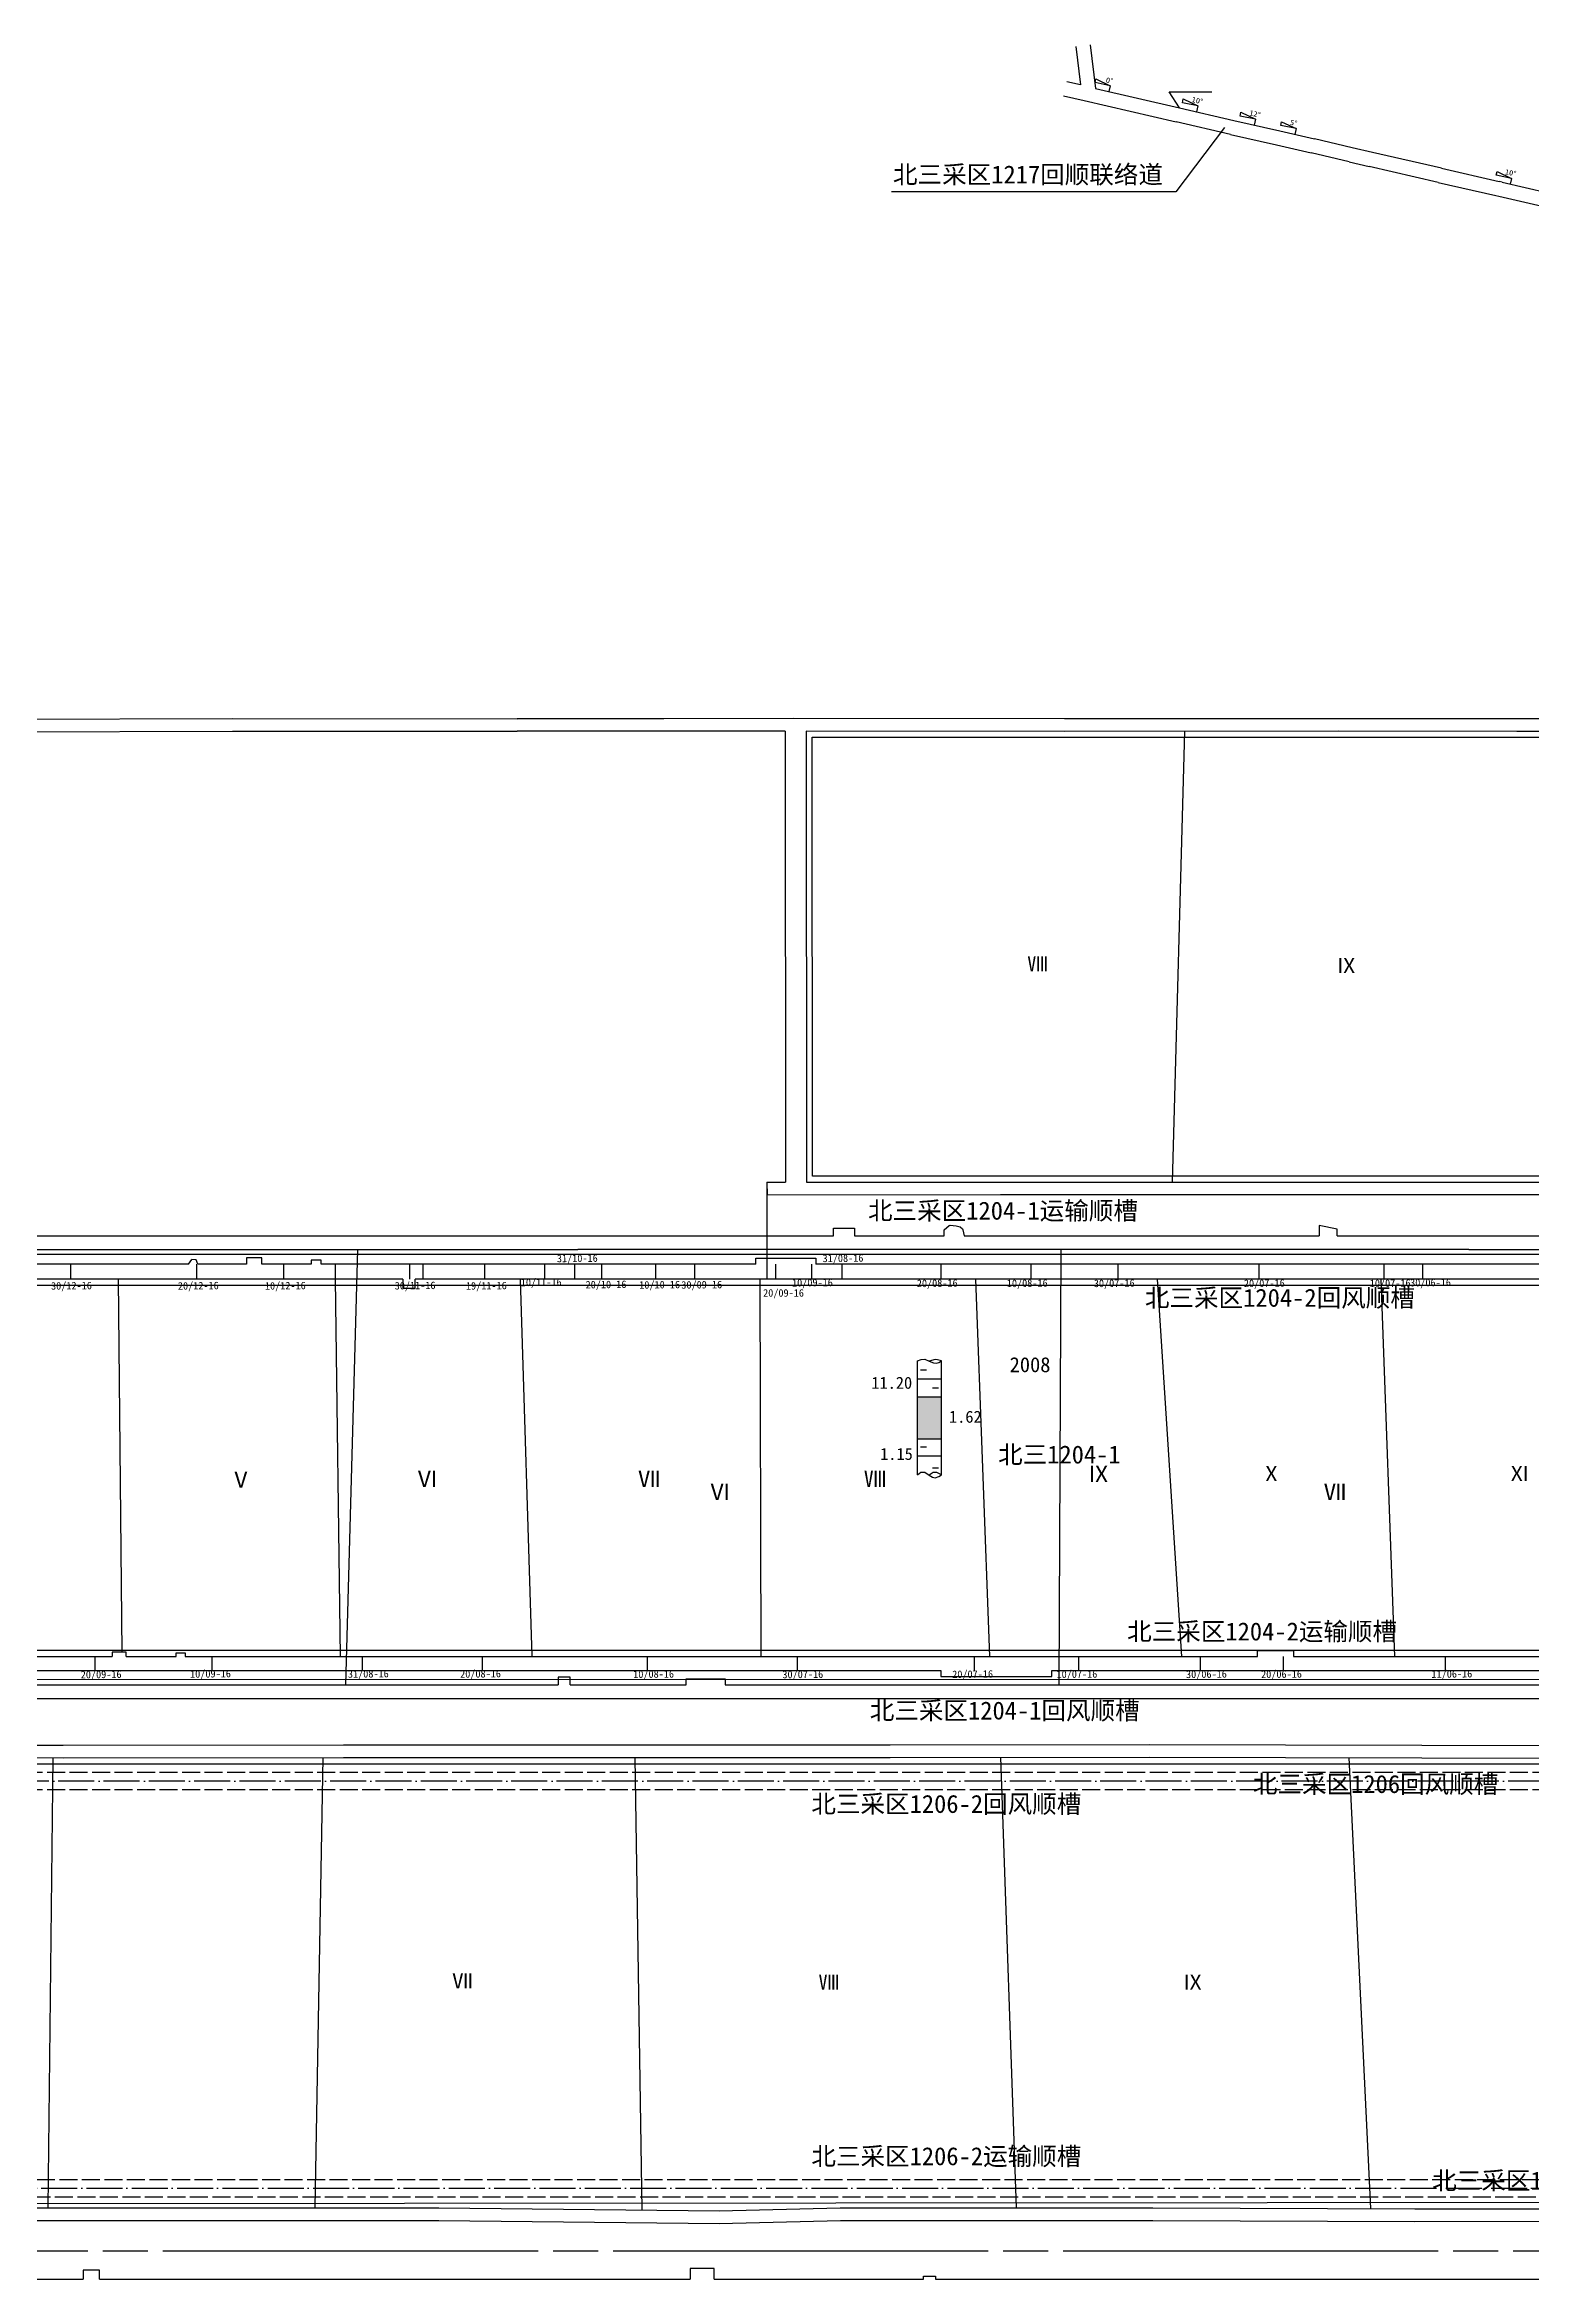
# Model space of a CAD drawing. Header units: millimetres. Extents: x 41513366 to 41522434, y 4590966 to 4600634.
# Drawn here: x 41518487 to 41518983, y 4598077 to 4598822 of the extents above; entities that cross this region are included whole.
import ezdxf

# ---------------------------------------------------------------- set-up
doc = ezdxf.new("R2010")
doc.units = ezdxf.units.MM
for name, pattern in [('ACAD_ISO02W100', [15, 12, -3]), ('ACAD_ISO04W100', [30, 24, -3, 0, -3]), ('SJHD', [10, 8, -2]), ('新采区边界(5K)', [150, 125, -5, 15, -5])]:
    doc.linetypes.add(name, pattern=pattern)
for name, color, linetype, lineweight in [('12-1煤工作面小柱状', 7, 'Continuous', 18), ('12-1煤工作面编号', 7, 'Continuous', 18), ('12-1煤巷道', 5, 'Continuous', 18), ('12-1煤巷道名称', 5, 'Continuous', 18), ('12-2采区边界线', 7, 'Continuous', 18), ('12煤巷道', 7, 'Continuous', 18), ('12煤巷道名称', 7, 'Continuous', 18), ('2016年12煤进尺', 7, 'Continuous', 18), ('2018年工作面位置', 20, 'Continuous', 18), ('2018年采煤月末位置', 20, 'Continuous', 18), ('图纸改动标记', 2, 'Continuous', 18), ('工作面月末位置', 7, 'Continuous', 18), ('设计', 4, 'Continuous', 18), ('采空区工作面颜色', 6, 'Continuous', 18)]:
    doc.layers.add(name, color=color, linetype=linetype, lineweight=lineweight)
doc.styles.add('仿宋_GB2312', font='')
doc.styles.add('正体', font='')
doc.styles.add('正等线体', font='simhei.ttf')
doc.styles.add('注记正等线体', font='simhei.ttf')
doc.styles.get('仿宋_GB2312').set_extended_font_data('宋体')
doc.styles.get('正体').set_extended_font_data('宋体')

msp = doc.modelspace()

# ---------------------------------------------------------------- hatches: boundary and pattern name
at = {"layer": '12-1煤工作面小柱状', "lineweight": -3}
msp.add_hatch(color=5, dxfattribs=at).paths.add_polyline_path([(41518786.1676, 4598371.2618), (41518778.1676, 4598371.2618), (41518778.1676, 4598357.2618), (41518786.1676, 4598357.2618)], flags=0)

# ---------------------------------------------------------------- linework, layer by layer
at = {"layer": '12-1煤工作面小柱状', "color": 5, "lineweight": -3}
for p, q in [((41518779.1673, 4598380.2389), (41518781.1856, 4598380.2389)), ((41518783.1494, 4598374.2693), (41518785.1676, 4598374.2693)), ((41518779.1673, 4598354.5731), (41518781.1856, 4598354.5731)), ((41518783.1494, 4598347.6203), (41518785.1676, 4598347.6203))]:
    msp.add_line(p, q, dxfattribs=at)
for points in [[(41518778.1676, 4598383.2618), (41518779.4241, 4598383.719), (41518780.6591, 4598383.7648), (41518782.0257, 4598383.1878), (41518783.5103, 4598382.622), (41518784.4404, 4598382.4544), (41518785.2332, 4598382.683), (41518786.1676, 4598383.2618), (41518784.8301, 4598383.6051), (41518784.0087, 4598383.6611), (41518782.0257, 4598383.1878)], [(41518778.1676, 4598345.2618), (41518778.1676, 4598383.2618)], [(41518786.1676, 4598345.2618), (41518786.1676, 4598383.2618)], [(41518778.1676, 4598377.2618), (41518786.1676, 4598377.2618)], [(41518778.1676, 4598371.2618), (41518786.1676, 4598371.2618)], [(41518778.1676, 4598357.2618), (41518786.1676, 4598357.2618)], [(41518778.1676, 4598351.5959), (41518786.1676, 4598351.5959)], [(41518778.1676, 4598345.2618), (41518779.2306, 4598346.1576), (41518780.6389, 4598346.1576), (41518782.0257, 4598345.1878), (41518783.1555, 4598344.5221), (41518784.102, 4598344.2952), (41518785.2332, 4598344.683), (41518786.1676, 4598345.2618), (41518784.5638, 4598346.0382), (41518783.4325, 4598345.9905), (41518782.0257, 4598345.1878)]]:
    msp.add_lwpolyline(points, dxfattribs=at)
at = {"layer": '12-1煤巷道', "lineweight": -3}
for p, q in [((41518431.395, 4598077.195), (41518500.046, 4598077.195)), ((41518505.546, 4598080.195), (41518500.046, 4598080.195)), ((41518500.046, 4598080.195), (41518500.046, 4598077.195)), ((41518505.546, 4598077.195), (41518505.546, 4598080.195)), ((41518505.546, 4598077.195), (41518702.362, 4598077.195)), ((41518710.362, 4598080.795), (41518702.362, 4598080.795)), ((41518702.362, 4598080.795), (41518702.362, 4598077.195)), ((41518710.362, 4598077.195), (41518710.362, 4598080.795)), ((41518710.362, 4598077.195), (41518780.212, 4598077.195)), ((41518780.212, 4598078.195), (41518784.212, 4598078.195)), ((41518780.212, 4598077.195), (41518780.212, 4598078.195)), ((41518784.212, 4598078.195), (41518784.212, 4598077.195)), ((41518784.212, 4598077.195), (41519094.182, 4598077.195))]:
    msp.add_line(p, q, dxfattribs=at)
for points in [[(41518750.208, 4598424.916), (41518750.208, 4598427.416), (41518757.208, 4598427.416), (41518757.208, 4598424.916)], [(41518787.067, 4598426.916), (41518788.767, 4598428.36), (41518789.067, 4598428.465), (41518791.0961, 4598428.2517), (41518792.3305, 4598427.8663), (41518793.1277, 4598427.2497), (41518793.267, 4598426.916)], [(41518787.067, 4598424.916), (41518787.067, 4598426.916)], [(41518793.267, 4598426.916), (41518793.767, 4598424.916)], [(41518918.016, 4598424.897), (41518918.016, 4598427.097), (41518912.081, 4598428.397), (41518912.081, 4598424.897)], [(41518215.849, 4598424.918), (41518540.832, 4598424.918)], [(41518357.5, 4598420.318), (41518540.832, 4598420.318)], [(41518540.832, 4598424.919), (41518664.925, 4598424.919)], [(41518540.832, 4598420.319), (41518664.925, 4598420.319)], [(41518664.925, 4598424.918), (41518750.208, 4598424.918)], [(41518711.83, 4598420.321), (41518664.925, 4598420.3216)], [(41518772.036, 4598420.3203), (41518711.83, 4598420.321)], [(41518757.208, 4598424.918), (41518787.067, 4598424.918)], [(41518827.246, 4598420.3196), (41518772.036, 4598420.3203)], [(41518793.7665, 4598424.918), (41518912.081, 4598424.918)], [(41518878.47, 4598420.319), (41518827.246, 4598420.3196)], [(41518961.887, 4598420.318), (41518878.47, 4598420.319)], [(41518918.016, 4598424.918), (41519008.887, 4598424.918)], [(41518961.887, 4598420.318), (41519581.707, 4598420.318)], [(41518662.44, 4598275.316), (41518662.44, 4598277.816), (41518658.44, 4598277.816), (41518658.44, 4598275.316)], [(41518701.04, 4598275.316), (41518701.04, 4598277.316), (41518714.04, 4598277.316), (41518714.04, 4598275.316)], [(41518430.152, 4598270.7209), (41518551.671, 4598270.7201)], [(41518430.435, 4598275.318), (41518658.44, 4598275.318)], [(41518551.671, 4598270.7201), (41518849.919, 4598270.718)], [(41518662.44, 4598275.318), (41518701.04, 4598275.318)], [(41518714.04, 4598275.318), (41519568.973, 4598275.318)], [(41518849.919, 4598270.718), (41519026.984, 4598270.718)], [(41518849.921, 4598275.319), (41518956.656, 4598275.319)], [(41518849.921, 4598270.719), (41518956.656, 4598270.719)]]:
    msp.add_lwpolyline(points, dxfattribs=at)
at = {"layer": '12-2采区边界线', "linetype": '新采区边界(5K)', "lineweight": -3}
msp.add_line((41517776.6939, 4598086.673), (41520374.1355, 4598086.673), dxfattribs=at)
at = {"layer": '12煤巷道', "color": 30, "lineweight": -3}
for p, q in [((41518830.9257, 4598821.2436), (41518832.495, 4598808.4112)), ((41518835.6899, 4598821.8286), (41518837.4722, 4598807.262)), ((41518832.495, 4598808.4112), (41518827.9173, 4598809.468)), ((41518837.4722, 4598807.262), (41518865.4574, 4598800.7999)), ((41518826.8374, 4598804.7906), (41518833.6581, 4598803.2161)), ((41518833.6581, 4598803.2161), (41518864.378, 4598796.1244)), ((41518865.4574, 4598800.7999), (41518883.5662, 4598796.6214)), ((41518882.4867, 4598791.9456), (41518864.3779, 4598796.1241)), ((41518882.4867, 4598791.9456), (41518897.7855, 4598788.4135)), ((41518883.5659, 4598796.6201), (41518898.8684, 4598793.0872)), ((41518898.8647, 4598793.088), (41518910.4245, 4598790.4193)), ((41518923.0621, 4598787.5015), (41518910.4245, 4598790.4192)), ((41518897.785, 4598788.4111), (41518909.345, 4598785.7422)), ((41518921.9823, 4598782.8245), (41518909.3447, 4598785.7422)), ((41518921.9823, 4598782.8245), (41518928.6982, 4598781.274)), ((41518929.7791, 4598785.9507), (41518923.0621, 4598787.5015)), ((41518952.8084, 4598780.6339), (41518929.7791, 4598785.9506)), ((41518951.7283, 4598775.9558), (41518928.6996, 4598781.2737)), ((41518951.7283, 4598775.9558), (41518970.9195, 4598771.5252)), ((41518952.8084, 4598780.6339), (41518971.9995, 4598776.2032)), ((41518972.9739, 4598775.9781), (41518971.9995, 4598776.2032)), ((41518972.9739, 4598775.9781), (41518996.0463, 4598770.6517)), ((41518970.9198, 4598771.5262), (41518971.8934, 4598771.3014)), ((41518971.8941, 4598771.3013), (41518994.9665, 4598765.9745))]:
    msp.add_line(p, q, dxfattribs=at)
at = {"layer": '12煤巷道', "color": 7, "lineweight": -3}
for p, q in [((41518734.0591, 4598593.1057), (41518734.1156, 4598442.814)), ((41518741.0591, 4598593.1058), (41518741.1156, 4598442.8167)), ((41518728.0025, 4598442.8117), (41518728.0041, 4598438.6117)), ((41518844.887, 4598415.618), (41519065.083, 4598415.618)), ((41518475.439, 4598284.718), (41518509.739, 4598284.718)), ((41518514.439, 4598284.718), (41518531.039, 4598284.718)), ((41518534.039, 4598284.718), (41518891.425, 4598284.718)), ((41518903.425, 4598284.718), (41519057.315, 4598284.718)), ((41518316.872, 4598280.118), (41518785.925, 4598280.118)), ((41518822.925, 4598280.118), (41519057.315, 4598280.118))]:
    msp.add_line(p, q, dxfattribs=at)
at = {"layer": '12煤巷道', "color": 30, "lineweight": -3}
for points in [[(41518842.4201, 4598808.1711), (41518837.3283, 4598809.1937), (41518837.5749, 4598810.4724), (41518842.4201, 4598808.1711)], [(41518871.5915, 4598801.436), (41518866.4996, 4598802.4586), (41518866.7463, 4598803.7373), (41518871.5915, 4598801.436)], [(41518890.7972, 4598797.0022), (41518885.7053, 4598798.0248), (41518885.952, 4598799.3035), (41518890.7972, 4598797.0022)], [(41518904.3577, 4598793.8715), (41518899.2658, 4598794.8941), (41518899.5125, 4598796.1728), (41518904.3577, 4598793.8715)], [(41518976.1577, 4598777.2947), (41518971.0658, 4598778.3173), (41518971.3125, 4598779.596), (41518976.1577, 4598777.2947)]]:
    msp.add_lwpolyline(points, dxfattribs=at)
at = {"layer": '12煤巷道', "color": 7, "lineweight": -3}
for points in [[(41518410.8321, 4598597.0831), (41518474.6519, 4598597.081), (41518549.9105, 4598597.314), (41518644.7503, 4598597.223)], [(41518416.032, 4598592.8829), (41518474.6583, 4598592.881), (41518549.915, 4598593.114), (41518644.7463, 4598593.023)], [(41518734.0591, 4598593.1057), (41518693.5738, 4598593.029), (41518644.7493, 4598593.023)], [(41518728.0025, 4598442.8117), (41518734.1156, 4598442.814)], [(41518728.0041, 4598438.6117), (41518805.7795, 4598438.641), (41518896.4459, 4598438.639), (41518992.4619, 4598438.637), (41519070.0438, 4598438.632)], [(41518535.2033, 4598415.518), (41518097.4393, 4598415.518)], [(41518606.609, 4598410.518), (41518478.873, 4598410.518)], [(41518535.2033, 4598415.518), (41518536.3028, 4598416.9825)], [(41518537.7037, 4598416.9373), (41518536.3028, 4598416.9825)], [(41518538.3033, 4598415.518), (41518537.7037, 4598416.9373)], [(41518554.576, 4598415.518), (41518538.3033, 4598415.518)], [(41518559.676, 4598415.518), (41518559.676, 4598417.618), (41518554.576, 4598417.618), (41518554.576, 4598415.518)], [(41518576.076, 4598415.518), (41518559.676, 4598415.518)], [(41518579.376, 4598415.518), (41518579.376, 4598416.818), (41518576.076, 4598416.818), (41518576.076, 4598415.518)], [(41518724.29, 4598415.518), (41518579.376, 4598415.518)], [(41518606.609, 4598410.518), (41518606.609, 4598407.518), (41518610.709, 4598407.518), (41518610.709, 4598410.518)], [(41518844.887, 4598410.518), (41518610.709, 4598410.518)], [(41518724.29, 4598415.518), (41518724.29, 4598417.518), (41518744.29, 4598417.518), (41518744.29, 4598415.518)], [(41518844.887, 4598415.518), (41518744.29, 4598415.518)], [(41518844.887, 4598415.618), (41518844.887, 4598415.518)], [(41518844.887, 4598410.418), (41518844.887, 4598410.518)], [(41519065.083, 4598410.418), (41518844.887, 4598410.418)], [(41518514.439, 4598284.718), (41518514.439, 4598286.218), (41518509.739, 4598286.218), (41518509.739, 4598284.718)], [(41518531.039, 4598284.718), (41518531.039, 4598285.918), (41518534.039, 4598285.918), (41518534.039, 4598284.718)], [(41518891.425, 4598284.718), (41518891.425, 4598286.718), (41518903.425, 4598286.718), (41518903.425, 4598284.718)], [(41518785.925, 4598280.118), (41518785.925, 4598278.018), (41518822.925, 4598278.018), (41518822.925, 4598280.118)], [(41518412.1895, 4598255.223), (41518493.4851, 4598255.217), (41518586.8182, 4598255.303), (41518679.866, 4598255.308), (41518769.0371, 4598255.3), (41518855.3298, 4598255.42), (41518946.2054, 4598255.178), (41519040.37, 4598255.074), (41519083.2361, 4598255.071), (41519177.8174, 4598255.133), (41519217.6501, 4598255.129), (41519313.3916, 4598255.167), (41519405.6601, 4598255.257), (41519487.4956, 4598255.291), (41519572.2386, 4598255.33), (41519614.52, 4598255.2984)], [(41517860.8721, 4598251.032), (41517905.0361, 4598251.007), (41517952.1314, 4598250.998), (41517994.2976, 4598251.018), (41518025.4558, 4598251.035), (41518109.3873, 4598251.043), (41518183.5707, 4598251.059), (41518231.4514, 4598251.021), (41518320.6453, 4598250.974), (41518412.1918, 4598251.023), (41518493.4848, 4598251.017), (41518586.822, 4598251.103), (41518679.8662, 4598251.108), (41518769.0392, 4598251.1), (41518855.3289, 4598251.22)], [(41518855.3222, 4598251.22), (41518946.1942, 4598250.978)], [(41518946.1994, 4598250.978), (41519040.3654, 4598250.874), (41519083.2358, 4598250.871)], [(41518311.4773, 4598098.625), (41518386.886, 4598100.0749), (41518481.3127, 4598100.991), (41518527.1942, 4598100.982), (41518618.6326, 4598100.974), (41518712.0665, 4598100.0321)], [(41518712.0665, 4598100.0321), (41518752.418, 4598101.018), (41518810.115, 4598101.016), (41518856.5929, 4598101.023), (41518943.9562, 4598100.71), (41519032.4988, 4598100.73), (41519126.2556, 4598100.88), (41519172.2321, 4598100.877), (41519268.3371, 4598100.863), (41519312.3838, 4598100.874), (41519360.3159, 4598101.055), (41519455.3001, 4598100.936), (41519503.7473, 4598100.919), (41519570.1872, 4598100.9452)], [(41518810.115, 4598101.016), (41518856.5867, 4598101.023)], [(41518268.3641, 4598094.511), (41518311.5134, 4598094.4249), (41518386.9467, 4598095.8753), (41518481.3327, 4598096.791), (41518527.1934, 4598096.782), (41518618.6112, 4598096.774), (41518712.0967, 4598095.8316), (41518752.4693, 4598096.818), (41518810.1149, 4598096.816), (41518856.5873, 4598096.823)], [(41518856.5812, 4598096.823), (41518943.9475, 4598096.51), (41519032.4998, 4598096.53)]]:
    msp.add_lwpolyline(points, dxfattribs=at)
for points in [[(41519596.9827, 4598597.12), (41519524.4087, 4598597.155, 0.00007617), (41519524.4083, 4598597.155), (41519490.6223, 4598597.161, 0.00012407), (41519490.6216, 4598597.161), (41519418.4542, 4598597.138), (41519378.58, 4598597.16), (41519292.8838, 4598597.108), (41519197.3514, 4598597.133, 0.00003027), (41519197.3512, 4598597.133), (41519126.2352, 4598597.143, 0.00001819), (41519126.2351, 4598597.143), (41519037.7951, 4598597.149, 0.00001696), (41519037.795, 4598597.149), (41518977.922, 4598597.149), (41518918.5417, 4598597.234), (41518827.1786, 4598597.2), (41518736.8575, 4598597.311), (41518693.5696, 4598597.229), (41518644.7488, 4598597.223)], [(41519596.9807, 4598592.92), (41519524.4071, 4598592.955), (41519490.6222, 4598592.961), (41519418.4549, 4598592.938, -0.00021761), (41519418.4525, 4598592.938), (41519378.5801, 4598592.96), (41519292.8857, 4598592.908, -0.00021712), (41519292.8833, 4598592.908), (41519197.3504, 4598592.933), (41519126.2347, 4598592.943), (41519037.7949, 4598592.949), (41518977.919, 4598592.949), (41518918.5395, 4598593.034), (41518827.1768, 4598593), (41518741.0591, 4598593.1058)], [(41518741.1156, 4598442.8167), (41518805.7785, 4598442.841, -0.00009962), (41518805.779, 4598442.841), (41518896.446, 4598442.839), (41518992.462, 4598442.837, -0.0000109), (41518992.4621, 4598442.837), (41519070.0441, 4598442.832)]]:
    msp.add_lwpolyline(points, format="xyb", dxfattribs=at)
at = {"layer": '2016年12煤进尺', "color": 30, "lineweight": -3, "ltscale": 2}
for p, q in [((41518842.4201, 4598808.1711), (41518841.9704, 4598806.2233)), ((41518865.4574, 4598800.7999), (41518862.0567, 4598806.1076)), ((41518862.0567, 4598806.1076), (41518876.2518, 4598806.1076)), ((41518871.5915, 4598801.436), (41518871.1418, 4598799.4882)), ((41518890.7972, 4598797.0022), (41518890.3475, 4598795.0544)), ((41518904.3577, 4598793.8715), (41518903.908, 4598791.9237)), ((41518976.1577, 4598777.2947), (41518975.708, 4598775.3469))]:
    msp.add_line(p, q, dxfattribs=at)
at = {"layer": '2016年12煤进尺', "color": 6, "lineweight": -3, "ltscale": 2}
msp.add_line((41518728.0025, 4598442.8117), (41518728.0025, 4598410.518), dxfattribs=at)
at = {"layer": '2016年12煤进尺', "color": 0, "lineweight": -3, "ltscale": 2}
msp.add_line((41518584.206, 4598410.518), (41518584.206, 4598415.518), dxfattribs=at)
at = {"layer": '2016年12煤进尺', "lineweight": -3, "ltscale": 2}
msp.add_line((41518613.3797, 4598410.518), (41518613.3797, 4598415.618), dxfattribs=at)
at = {"layer": '2016年12煤进尺', "color": 2, "lineweight": -3, "ltscale": 2}
msp.add_line((41518961.699, 4598284.718), (41518961.699, 4598284.718), dxfattribs=at)
at = {"layer": '2016年12煤进尺', "color": 30, "lineweight": -3, "ltscale": 2}
msp.add_lwpolyline([(41518880.4826, 4598794.2053), (41518864.2103, 4598772.7793), (41518769.4453, 4598772.7793)], dxfattribs=at)
at = {"layer": '2016年12煤进尺', "lineweight": -3, "ltscale": 0.3}
for points in [[(41518495.88, 4598415.518), (41518495.88, 4598410.518)], [(41518537.88, 4598415.518), (41518537.88, 4598410.518)], [(41518566.88, 4598415.518), (41518566.88, 4598410.518)], [(41518608.88, 4598415.518), (41518608.88, 4598410.518)], [(41518633.88, 4598415.518), (41518633.88, 4598410.518)], [(41518663.88, 4598415.518), (41518663.88, 4598410.518)], [(41518672.889, 4598415.518), (41518672.889, 4598410.518)], [(41518690.889, 4598415.518), (41518690.889, 4598410.518)], [(41518703.8891, 4598415.518), (41518703.8891, 4598410.518)], [(41518730.889, 4598415.518), (41518730.889, 4598410.518)], [(41518742.8891, 4598415.518), (41518742.8891, 4598410.518)], [(41518752.8891, 4598415.518), (41518752.8891, 4598410.518)], [(41518785.8891, 4598415.518), (41518785.8891, 4598410.518)], [(41518815.8891, 4598415.518), (41518815.8891, 4598410.518)], [(41518844.887, 4598415.618), (41518844.887, 4598410.418)], [(41518891.887, 4598415.614), (41518891.887, 4598410.418)], [(41518933.5711, 4598415.618), (41518933.5711, 4598410.418)], [(41518946.479, 4598415.618), (41518946.479, 4598410.418)], [(41518504.031, 4598284.718), (41518504.031, 4598280.118)], [(41518543.035, 4598284.718), (41518543.035, 4598280.118)], [(41518593.035, 4598284.718), (41518593.035, 4598280.118)], [(41518633.035, 4598284.718), (41518633.035, 4598280.118)], [(41518688.035, 4598284.718), (41518688.035, 4598280.118)], [(41518738.039, 4598284.718), (41518738.039, 4598280.118)], [(41518797.039, 4598284.718), (41518797.039, 4598280.118)], [(41518831.799, 4598284.718), (41518831.799, 4598280.118)], [(41518872.394, 4598284.7183), (41518872.394, 4598280.1183)], [(41518899.975, 4598284.718), (41518899.975, 4598280.118)], [(41518953.975, 4598284.718), (41518953.975, 4598280.118)]]:
    msp.add_lwpolyline(points, dxfattribs=at)
at = {"layer": '2018年工作面位置', "color": 20, "lineweight": -3}
msp.add_lwpolyline([(41519060.8007, 4598286.718), (41518146.1002, 4598286.718), (41518141.6723, 4598408.518), (41519056.9686, 4598408.518)], dxfattribs=at)
at = {"layer": '2018年采煤月末位置', "color": 20, "lineweight": -3, "ltscale": 0.5}
for p, q in [((41518585.823, 4598284.718), (41518584.206, 4598410.518)), ((41518725.6626, 4598410.518), (41518725.9376, 4598284.718))]:
    msp.add_line(p, q, dxfattribs=at)
for points in [[(41518511.7392, 4598410.518), (41518512.9872, 4598286.218)], [(41518645.7017, 4598410.518), (41518649.6759, 4598284.718)], [(41518645.7017, 4598410.518), (41518649.6759, 4598284.718)], [(41518797.449, 4598410.518), (41518802.1065, 4598284.718)], [(41518866.2329, 4598284.718), (41518858.0931, 4598410.418)], [(41518932.5648, 4598410.418), (41518937.1763, 4598284.718)]]:
    msp.add_lwpolyline(points, dxfattribs=at)
at = {"layer": '图纸改动标记', "color": 3, "linetype": 'ACAD_ISO02W100', "lineweight": -3, "ltscale": 0.5}
for p, q in [((41519304.089, 4598246.128), (41517823.304, 4598246.128)), ((41519304.089, 4598240.328), (41517824.704, 4598240.328)), ((41517824.704, 4598110.44), (41519308.975, 4598110.44)), ((41517815.6951, 4598104.64), (41519308.975, 4598104.64))]:
    msp.add_line(p, q, dxfattribs=at)
at = {"layer": '图纸改动标记', "color": 0, "lineweight": -3, "ltscale": 2}
msp.add_lwpolyline([(41518653.88, 4598415.518), (41518653.88, 4598410.518)], dxfattribs=at)
at = {"layer": '工作面月末位置', "color": 20, "lineweight": -3, "ltscale": 0.5}
for p, q in [((41518591.4999, 4598420.319), (41518587.5695, 4598275.318)), ((41518825.9529, 4598420.3196), (41518825.2437, 4598275.318))]:
    msp.add_line(p, q, dxfattribs=at)
at = {"layer": '工作面月末位置', "color": 205, "lineweight": -3}
msp.add_lwpolyline([(41518867.1684, 4598593.0149), (41518863.005, 4598442.8397)], dxfattribs=at)
at = {"layer": '工作面月末位置', "color": 150, "lineweight": -3}
for points in [[(41518489.9741, 4598251.0173), (41518488.3052, 4598100.9896)], [(41518579.9844, 4598251.0967), (41518577.3219, 4598100.9776)], [(41518683.9422, 4598251.1076), (41518686.2533, 4598100.2923)], [(41518811.1843, 4598101.0162), (41518805.9056, 4598251.1513)], [(41518921.8793, 4598251.0428), (41518929.1501, 4598100.763)]]:
    msp.add_lwpolyline(points, dxfattribs=at)
at = {"layer": '设计', "color": 1, "linetype": 'ACAD_ISO04W100', "lineweight": -3, "ltscale": 0.5}
for p, q in [((41519304.089, 4598243.228), (41517821.704, 4598243.228)), ((41517821.704, 4598107.54), (41519308.975, 4598107.54))]:
    msp.add_line(p, q, dxfattribs=at)
at = {"layer": '采空区工作面颜色', "color": 205, "lineweight": -3}
for p, q in [((41518743.0598, 4598591.1053), (41519337.8006, 4598590.937)), ((41518743.1149, 4598444.8169), (41518743.0598, 4598591.1053)), ((41519338.4216, 4598444.8798), (41518743.1149, 4598444.8169))]:
    msp.add_line(p, q, dxfattribs=at)
at = {"layer": '采空区工作面颜色', "color": 20, "lineweight": -3}
msp.add_lwpolyline([(41519061.2816, 4598277.0338), (41517813.4226, 4598276.8723), (41517813.2894, 4598418.846), (41519063.1599, 4598418.8026)], dxfattribs=at)
at = {"layer": '采空区工作面颜色', "color": 150, "lineweight": -3}
msp.add_lwpolyline([(41517887.0417, 4598249.0182), (41519177.8763, 4598248.9329), (41519182.1615, 4598102.8737), (41517888.2521, 4598101.889)], close=True, dxfattribs=at)

# ---------------------------------------------------------------- texts
at = {"layer": '12-1煤工作面小柱状', "color": 5, "lineweight": -3, "char_height": 4, "attachment_point": 6, "style": '注记正等线体'}
for s, insert, width in [('11.20', (41518776.3864, 4598375.9038), 13.595506), ('1.62', (41518799.5473, 4598364.5922), 10.651685), ('1.15', (41518776.5929, 4598352.1977), 10.674157)]:
    msp.add_mtext(s, dxfattribs=dict(at, insert=insert, width=width))
at = {"layer": '12-1煤工作面编号', "linetype": 'SJHD', "lineweight": -3, "insert": (41518825.444, 4598348.463), "char_height": 6, "width": 234.47629, "attachment_point": 8, "style": '正等线体'}
msp.add_mtext('{\\fSimSun|b0|i0|c134|p49;\\C5;北三1204-1}', dxfattribs=at)
at = {"layer": '12-1煤巷道名称', "lineweight": -3, "char_height": 6, "attachment_point": 1, "style": '正等线体'}
for s, insert, width in [('\\pxt174;北三采区1204-1运输顺槽', (41518761.6612, 4598436.2969), 215.295238), ('北三采区1204-1回风顺槽', (41518762.2522, 4598269.733), 264.6941)]:
    msp.add_mtext(s, dxfattribs=dict(at, insert=insert, width=width))
at = {"layer": '12煤巷道', "color": 30, "lineweight": -3, "char_height": 1.76192, "width": 12.855592, "attachment_point": 1, "rotation": 348.1489915, "style": '仿宋_GB2312'}
for s, insert in [('0%%D', (41518841.1752, 4598810.9945)), ('10%%D', (41518869.7869, 4598804.4641)), ('12%%D', (41518888.9926, 4598800.0303)), ('5%%D', (41518902.5531, 4598796.8995)), ('10%%D', (41518974.1786, 4598780.41))]:
    msp.add_mtext(s, dxfattribs=dict(at, insert=insert))
at = {"layer": '12煤巷道', "color": 7, "lineweight": -3, "char_height": 6, "width": 215.295238, "attachment_point": 1, "style": '仿宋_GB2312'}
for s, insert in [('北三采区1204-2回风顺槽', (41518853.953, 4598407.2725)), ('\\pxt174;北三采区1204-2运输顺槽', (41518848.0279, 4598296.0899))]:
    msp.add_mtext(s, dxfattribs=dict(at, insert=insert))
at = {"layer": '12煤巷道名称', "color": 30, "lineweight": -3, "insert": (41518769.9933, 4598781.5767), "char_height": 6, "width": 215.295238, "attachment_point": 1, "style": '仿宋_GB2312'}
msp.add_mtext('北三采区1217回顺联络道', dxfattribs=at)
at = {"layer": '12煤巷道名称', "color": 3, "lineweight": -3, "char_height": 6, "width": 215.295238, "attachment_point": 1, "style": '仿宋_GB2312'}
for s, insert in [('北三采区1206-2回风顺槽', (41518742.7858, 4598238.6162)), ('北三采区1206-2运输顺槽', (41518742.7858, 4598121.2195))]:
    msp.add_mtext(s, dxfattribs=dict(at, insert=insert))
at = {"layer": '12煤巷道名称', "color": 7, "lineweight": -3, "char_height": 6, "attachment_point": 1, "style": '仿宋_GB2312'}
for s, insert, width in [('北三采区1206回风顺槽', (41518889.9415, 4598245.2387), 264.6941), ('\\pxt174;北三采区1206运输顺槽', (41518949.7003, 4598113.0993), 215.295238)]:
    msp.add_mtext(s, dxfattribs=dict(at, insert=insert, width=width))
at = {"layer": '2016年12煤进尺', "lineweight": -3, "ltscale": 0.3, "char_height": 2.5, "width": 21.211111, "attachment_point": 5, "rotation": 0.640842}
for s, insert, style in [('31/10-16', (41518664.787, 4598417.1243), '正等线体'), ('31/08-16', (41518753.3316, 4598417.1613), '正等线体'), ('10/11-16', (41518652.7556, 4598409.142), '仿宋_GB2312'), ('10/09-16', (41518743.1469, 4598409.0193), '正等线体'), ('20/08-16', (41518784.7397, 4598408.8312), '正等线体'), ('10/08-16', (41518814.7397, 4598408.8312), '正等线体'), ('30/07-16', (41518843.7377, 4598408.8312), '正等线体'), ('20/07-16', (41518893.7476, 4598408.8312), '正等线体'), ('10/07-16', (41518935.6957, 4598408.8312), '正等线体'), ('30/06-16', (41518949.148, 4598409.0581), '正等线体'), ('30/12-16', (41518496.1973, 4598407.9911), '仿宋_GB2312'), ('20/12-16', (41518538.4743, 4598407.9911), '仿宋_GB2312'), ('10/12-16', (41518567.4743, 4598407.9911), '仿宋_GB2312'), ('30/11-16', (41518610.7268, 4598408.043), '仿宋_GB2312'), ('19/11-16', (41518634.4743, 4598407.9911), '正等线体'), ('20/10-16', (41518674.3509, 4598408.3961), '正等线体'), ('10/10-16', (41518692.2226, 4598408.3177), '正等线体'), ('30/09-16', (41518706.2514, 4598408.3226), '正等线体'), ('20/09-16', (41518506.0936, 4598278.4507), '正等线体'), ('10/09-16', (41518542.533, 4598278.6731), '正等线体'), ('31/08-16', (41518595.1353, 4598278.6731), '正等线体'), ('20/08-16', (41518632.533, 4598278.6731), '正等线体'), ('10/08-16', (41518690.2131, 4598278.5808), '正等线体'), ('30/07-16', (41518739.9398, 4598278.4884), '正等线体'), ('20/07-16', (41518796.537, 4598278.5603), '正等线体'), ('10/07-16', (41518831.297, 4598278.5603), '正等线体'), ('30/06-16', (41518874.4534, 4598278.5605), '正等线体'), ('20/06-16', (41518899.473, 4598278.5603), '正等线体'), ('11/06-16', (41518956.2487, 4598278.633), '正等线体')]:
    msp.add_mtext(s, dxfattribs=dict(at, insert=insert, style=style))
at = {"layer": '2016年12煤进尺', "lineweight": -3, "ltscale": 0.3, "insert": (41518733.5089, 4598405.5812), "char_height": 2.5, "width": 27.472691, "attachment_point": 5, "style": '正等线体'}
msp.add_mtext('20/09-16', dxfattribs=at)
at = {"layer": '2018年采煤月末位置', "lineweight": -3, "insert": (41518548.9722, 4598346.3661), "char_height": 5, "width": 108.356864, "attachment_point": 1, "style": '正体'}
msp.add_mtext('{\\H1.083x;Ⅴ}', dxfattribs=at)
at = {"layer": '工作面月末位置', "color": 205, "lineweight": -3, "char_height": 5, "attachment_point": 1, "style": '正体'}
for s, insert, width in [('Ⅷ', (41518814.8962, 4598518.0884), 140.059049), ('Ⅷ', (41518814.8962, 4598518.0884), 140.059049), ('Ⅸ', (41518917.6138, 4598517.4757), 172.213633), ('Ⅸ', (41518917.6138, 4598517.4757), 172.213633)]:
    msp.add_mtext(s, dxfattribs=dict(at, insert=insert, width=width))
at = {"layer": '工作面月末位置', "color": 20, "lineweight": -3, "ltscale": 0.5, "char_height": 5, "attachment_point": 1, "style": '正等线体'}
for s, insert, width in [('{\\fsimsun|b0|i0|c134|p49;\\H1.083x;Ⅵ}', (41518611.2164, 4598346.6509), 58.625452), ('{\\fsimsun|b0|i0|c134|p49;\\H1.083x;Ⅶ}', (41518685.141, 4598346.6509), 58.625452), ('{\\fsimsun|b0|i0|c134|p49;\\H1.083x;Ⅷ}', (41518760.4522, 4598346.6509), 58.625452), ('{\\fsimsun|b0|i0|c134|p49;\\H1.083x;Ⅸ}', (41518834.7173, 4598348.2909), 58.625452), ('Ⅹ', (41518892.6955, 4598348.1865), 58.625452), ('Ⅺ', (41518975.4826, 4598348.2315), 55.3554), ('{\\fsimsun|b0|i0|c134|p49;\\H1.083x;Ⅵ}', (41518708.7743, 4598342.2843), 58.625452), ('{\\fsimsun|b0|i0|c134|p49;\\H1.083x;Ⅶ}', (41518913.6829, 4598342.2843), 58.625452)]:
    msp.add_mtext(s, dxfattribs=dict(at, insert=insert, width=width))
at = {"layer": '工作面月末位置', "color": 150, "lineweight": -3, "char_height": 5, "attachment_point": 1, "style": '正体'}
for s, insert, width in [('Ⅶ', (41518623.1953, 4598179.1475), 173.739458), ('Ⅷ', (41518745.3323, 4598178.7451), 226.880922), ('Ⅸ', (41518866.4253, 4598178.7451), 172.213633)]:
    msp.add_mtext(s, dxfattribs=dict(at, insert=insert, width=width))
at = {"layer": '采空区工作面颜色', "color": 102, "lineweight": -3, "insert": (41518808.8693, 4598384.4752), "char_height": 5, "width": 55.3554, "attachment_point": 1, "style": '正体'}
msp.add_mtext('{\\C20;2008}', dxfattribs=at)

doc.saveas('drawing.dxf')
